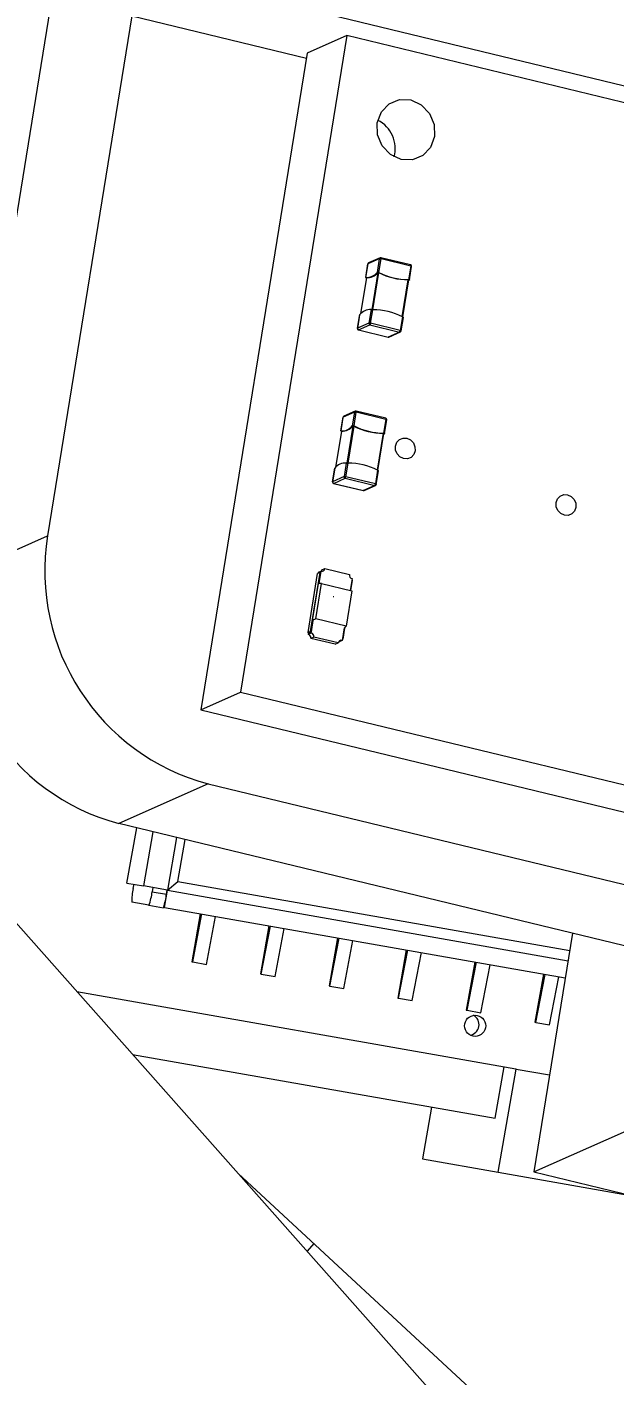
# Model space of a CAD drawing. Header units: millimetres. Extents: x 0 to 1189, y 0 to 841.
# Drawn here: x 625.676 to 627.358, y 567.806 to 571.67 of the extents above; entities that cross this region are included whole.
import ezdxf

# ---------------------------------------------------------------- set-up
doc = ezdxf.new("R2010")
doc.units = ezdxf.units.MM
doc.layers.get('0').update_dxf_attribs({"lineweight": 18})
doc.layers.add('尺寸线层', color=3, linetype='Continuous', lineweight=18)
doc.dimstyles.new('ISO-25', dxfattribs={"dimtxt": 2.5, "dimasz": 2.5, "dimexe": 1.25, "dimexo": 0.625, "dimtad": 1, "dimtxsty": 'Standard', "dimcen": 2.5, "dimdle": 5, "dimadec": 0, "dimazin": 0, "dimtfac": 1, "dimtmove": 0, "dimatfit": 3, "dimfxl": 1, "dimarcsym": 0})

# ---------------------------------------------------------------- blocks, each defined once
blk = doc.blocks.new('*X16')
at = {"layer": '尺寸线层', "linetype": 'Continuous'}
for points in [[(668.6687, 617.1299), (668.6299, 612.9938), (667.2905, 613.2299)], [(655.1602, 540.5189), (656.5383, 544.4188), (655.199, 544.6549)]]:
    blk.add_hatch(color=0, dxfattribs=at).paths.add_polyline_path(points, flags=0)
at = {"layer": '尺寸线层', "color": 0, "linetype": 'Continuous'}
for p, q in [((666.5541, 617.5027), (670.6383, 616.7826)), ((668.6687, 617.1299), (655.1602, 540.5189)), ((625.2283, 545.7966), (657.1298, 540.1716))]:
    blk.add_line(p, q, dxfattribs=at)
at = {"layer": '尺寸线层', "color": 0, "insert": (658.4206, 579.4404), "char_height": 3.5, "width": 28.938547, "attachment_point": 5, "rotation": 80.0001}
blk.add_mtext('388,96', dxfattribs=at)

msp = doc.modelspace()

# ---------------------------------------------------------------- linework, layer by layer
at = {"color": 7, "linetype": 'Continuous', "lineweight": 15}
for p, q in [((625.4797, 570.0975), (625.7599, 571.8291)), ((626.1821, 571.7931), (627.856, 571.388)), ((625.9763, 571.7017), (625.7351, 570.2111)), ((625.9763, 571.7017), (626.4767, 571.5806)), ((626.5924, 571.6448), (626.288, 569.7634)), ((626.5924, 571.6448), (626.4789, 571.5943)), ((627.7845, 571.3562), (626.5924, 571.6448)), ((626.4789, 571.5943), (626.1744, 569.7129)), ((626.6853, 571.0053), (626.6527, 570.9908)), ((626.6874, 571.0081), (626.6547, 570.9936)), ((626.6853, 571.0053), (626.679, 570.9662)), ((626.6841, 570.966), (626.6904, 571.005)), ((626.7748, 570.9878), (626.6899, 571.0083)), ((626.7752, 570.9845), (626.6904, 571.005)), ((626.6524, 570.9906), (626.6461, 570.9518)), ((626.6463, 570.9517), (626.6527, 570.9908)), ((626.6808, 570.9658), (626.6636, 570.8593)), ((626.6816, 570.9666), (626.6819, 570.9662)), ((626.7752, 570.9845), (626.7689, 570.9454)), ((626.7715, 570.9445), (626.7778, 570.9833)), ((626.6481, 570.9513), (626.6312, 570.8472)), ((626.6461, 570.9518), (626.647, 570.9515)), ((626.6463, 570.9517), (626.6461, 570.9518)), ((626.6476, 570.9514), (626.6482, 570.9513)), ((626.7523, 570.8385), (626.7695, 570.9446)), ((626.769, 570.9419), (626.7712, 570.9439)), ((626.7694, 570.945), (626.7701, 570.9451)), ((626.6618, 570.8597), (626.6554, 570.8206)), ((626.6605, 570.8204), (626.6669, 570.8594)), ((626.6633, 570.8593), (626.6624, 570.8596)), ((626.6288, 570.8447), (626.6225, 570.8059)), ((626.6228, 570.8061), (626.6291, 570.8452)), ((626.6554, 570.8206), (626.6228, 570.8061)), ((626.6259, 570.8014), (626.6585, 570.8159)), ((626.6585, 570.8159), (626.7433, 570.7953)), ((626.7453, 570.7998), (626.6605, 570.8204)), ((626.7517, 570.8389), (626.7453, 570.7998)), ((626.7479, 570.7986), (626.7542, 570.8374)), ((626.7541, 570.8374), (626.7533, 570.8376)), ((626.6255, 570.8013), (626.7103, 570.7808)), ((626.6259, 570.8014), (626.7107, 570.7808)), ((626.7433, 570.7953), (626.7107, 570.7808)), ((626.7129, 570.781), (626.7456, 570.7955)), ((626.5812, 570.5507), (626.575, 570.5119)), ((626.5752, 570.5119), (626.5815, 570.551)), ((626.6141, 570.5655), (626.5815, 570.551)), ((626.6162, 570.5683), (626.5836, 570.5538)), ((626.6141, 570.5655), (626.6078, 570.5264)), ((626.6129, 570.5261), (626.6193, 570.5652)), ((626.7036, 570.548), (626.6188, 570.5685)), ((626.7041, 570.5447), (626.6193, 570.5652)), ((626.7041, 570.5447), (626.6977, 570.5056)), ((626.7003, 570.5047), (626.7066, 570.5434)), ((626.5769, 570.5115), (626.5601, 570.4074)), ((626.575, 570.5119), (626.5758, 570.5117)), ((626.5752, 570.5119), (626.575, 570.5119)), ((626.5764, 570.5116), (626.577, 570.5115)), ((626.6097, 570.526), (626.5924, 570.4195)), ((626.6105, 570.5267), (626.6108, 570.5264)), ((626.6812, 570.3987), (626.6983, 570.5048)), ((626.6979, 570.5021), (626.7, 570.5041)), ((626.6982, 570.5052), (626.699, 570.5053)), ((626.5576, 570.4048), (626.5514, 570.366)), ((626.5516, 570.3663), (626.5579, 570.4054)), ((626.5906, 570.4199), (626.5843, 570.3808)), ((626.5894, 570.3805), (626.5957, 570.4196)), ((626.5921, 570.4195), (626.5912, 570.4198)), ((626.6805, 570.3991), (626.6742, 570.36)), ((626.6767, 570.3588), (626.683, 570.3975)), ((626.6829, 570.3976), (626.6821, 570.3978)), ((626.5843, 570.3808), (626.5516, 570.3663)), ((626.5544, 570.3615), (626.6392, 570.341)), ((626.5547, 570.3616), (626.5873, 570.3761)), ((626.5547, 570.3616), (626.6395, 570.341)), ((626.5873, 570.3761), (626.6721, 570.3555)), ((626.6742, 570.36), (626.5894, 570.3805)), ((626.6721, 570.3555), (626.6395, 570.341)), ((626.6417, 570.3412), (626.6744, 570.3557)), ((625.4797, 570.0975), (625.7351, 570.2111)), ((626.5209, 570.1137), (626.5294, 570.1174)), ((626.5294, 570.1174), (626.5995, 570.1005)), ((626.481, 569.9339), (626.5084, 570.1032)), ((626.4881, 569.937), (626.5155, 570.1063)), ((626.5103, 570.0746), (626.4932, 569.9688)), ((626.503, 569.9737), (626.5193, 570.0748)), ((626.5155, 570.1063), (626.5084, 570.1032)), ((626.5101, 570.1063), (626.5097, 570.1038)), ((626.5186, 570.11), (626.5101, 570.1063)), ((626.5193, 570.0748), (626.5103, 570.0746)), ((626.5129, 570.0747), (626.5186, 570.11)), ((626.5155, 570.1063), (626.5173, 570.1061)), ((626.5193, 570.0748), (626.607, 570.0536)), ((626.6071, 570.0886), (626.6017, 570.0549)), ((626.6077, 570.084), (626.6029, 570.0546)), ((626.6065, 570.0844), (626.6077, 570.084)), ((624.8131, 570.0401), (627.7038, 566.7783)), ((626.5527, 570.0369), (626.554, 570.0369)), ((626.554, 570.0369), (626.5547, 570.0373)), ((626.607, 570.0536), (626.5906, 569.9525)), ((626.4951, 569.9683), (626.4899, 569.9364)), ((626.49, 569.9331), (626.4958, 569.9689)), ((626.503, 569.9737), (626.4932, 569.9688)), ((626.4932, 569.9688), (626.4951, 569.9683)), ((626.5906, 569.9525), (626.503, 569.9737)), ((626.4881, 569.937), (626.481, 569.9339)), ((626.4822, 569.9335), (626.4815, 569.9293)), ((626.4815, 569.9293), (626.49, 569.9331)), ((626.4899, 569.9364), (626.4828, 569.9333)), ((626.4977, 569.9212), (626.4892, 569.9174)), ((626.5677, 569.9042), (626.4977, 569.9212)), ((626.5843, 569.9475), (626.5785, 569.9116)), ((626.5854, 569.9465), (626.5803, 569.9147)), ((626.5842, 569.9468), (626.5854, 569.9465)), ((626.5854, 569.9465), (626.5906, 569.9525)), ((626.5592, 569.9005), (626.4892, 569.9174)), ((626.5592, 569.9005), (626.5677, 569.9042)), ((626.57, 569.9078), (626.5692, 569.908)), ((626.5785, 569.9116), (626.57, 569.9078)), ((626.5803, 569.9147), (626.5789, 569.9141)), ((626.1744, 569.7129), (626.288, 569.7634)), ((626.288, 569.7634), (628.445, 569.2413)), ((626.1744, 569.7129), (628.3314, 569.1909)), ((626.1949, 569.5), (625.9394, 569.3865)), ((626.1949, 569.5), (628.223, 569.0092)), ((627.9675, 568.8956), (625.9394, 569.3865)), ((625.9624, 569.216), (625.9903, 569.3742)), ((626.0367, 569.363), (626.0093, 569.2078)), ((626.1047, 569.3465), (626.0781, 569.1956)), ((626.1079, 569.2209), (626.129, 569.3406)), ((625.9624, 569.216), (626.0093, 569.2078)), ((625.9805, 569.2007), (625.9826, 569.2125)), ((626.0781, 569.1956), (626.0093, 569.2078)), ((626.0367, 569.2029), (626.0346, 569.1911)), ((626.0346, 569.1911), (626.0759, 569.1838)), ((626.0695, 569.1464), (626.0781, 569.1956)), ((626.0759, 569.1838), (626.078, 569.1957)), ((626.0781, 569.1956), (626.1079, 569.2209)), ((626.0781, 569.1956), (627.2259, 568.9932)), ((626.1079, 569.2209), (627.2307, 569.0229)), ((626.0253, 569.1522), (625.976, 569.1609)), ((626.0253, 569.1522), (626.0666, 569.1449)), ((626.0677, 569.1467), (626.0695, 569.1464)), ((626.0695, 569.1464), (627.2179, 568.9439)), ((626.1725, 569.1282), (626.1482, 568.9904)), ((626.1507, 568.9899), (626.177, 569.1274)), ((626.1901, 568.983), (626.2163, 569.1205)), ((626.3691, 569.0936), (626.3447, 568.9557)), ((626.3473, 568.9552), (626.3736, 569.0928)), ((626.3866, 568.9483), (626.4129, 569.0858)), ((627.2387, 569.072), (627.128, 568.3882)), ((626.5657, 569.0589), (626.5413, 568.921)), ((626.5439, 568.9206), (626.5701, 569.0581)), ((626.5832, 568.9136), (626.6095, 569.0512)), ((626.7622, 569.0242), (626.7379, 568.8864)), ((626.7405, 568.8859), (626.7667, 569.0234)), ((626.7798, 568.879), (626.8061, 569.0165)), ((626.1482, 568.9904), (626.1507, 568.9899)), ((626.1507, 568.9899), (626.1901, 568.983)), ((626.3447, 568.9557), (626.3473, 568.9552)), ((626.3473, 568.9552), (626.3866, 568.9483)), ((626.9588, 568.9896), (626.9345, 568.8517)), ((626.9371, 568.8512), (626.9633, 568.9888)), ((626.9764, 568.8443), (627.0027, 568.9819)), ((627.128, 568.3882), (628.4054, 568.9559)), ((627.1554, 568.9549), (627.1311, 568.817)), ((627.1337, 568.8166), (627.1599, 568.9541)), ((626.5413, 568.921), (626.5439, 568.9206)), ((626.5439, 568.9206), (626.5832, 568.9136)), ((627.173, 568.8097), (627.1993, 568.9472)), ((625.8192, 568.9048), (627.0765, 568.6831)), ((626.7379, 568.8864), (626.7405, 568.8859)), ((626.7405, 568.8859), (626.7798, 568.879)), ((626.9345, 568.8517), (626.9371, 568.8512)), ((626.9371, 568.8512), (626.9764, 568.8443)), ((627.1311, 568.817), (627.1337, 568.8166)), ((627.1337, 568.8166), (627.173, 568.8097)), ((625.9787, 568.7248), (627.0168, 568.5417)), ((627.0168, 568.5417), (627.0428, 568.689)), ((627.0256, 568.3874), (627.0777, 568.6829)), ((627.0765, 568.6831), (627.0777, 568.6829)), ((627.0777, 568.6829), (627.173, 568.6661)), ((626.8351, 568.5738), (626.809, 568.4256)), ((626.809, 568.4256), (627.0256, 568.3874)), ((627.5656, 567.1928), (626.2814, 568.3832)), ((627.0256, 568.3874), (627.4153, 568.3187)), ((627.128, 568.3882), (628.4187, 568.0759)), ((626.4975, 568.183), (626.4787, 568.1607))]:
    msp.add_line(p, q, dxfattribs=at)
at = {"color": 8, "linetype": 'Continuous', "lineweight": 15}
for p, q in [((626.6834, 570.9656), (626.6662, 570.8594)), ((626.6482, 570.9513), (626.6314, 570.8474)), ((626.7511, 570.8392), (626.7682, 570.9451)), ((626.577, 570.5115), (626.5602, 570.4075)), ((626.6122, 570.5258), (626.595, 570.4196)), ((626.6799, 570.3994), (626.697, 570.5053))]:
    msp.add_line(p, q, dxfattribs=at)
at = {"color": 7, "linetype": 'Continuous', "lineweight": 15}
for points in [[(626.7476, 571.2898), (626.7173, 571.3039), (626.6937, 571.3289), (626.6805, 571.3609), (626.6795, 571.3952), (626.6911, 571.4264), (626.7133, 571.4498), (626.7429, 571.4619), (626.7753, 571.4609), (626.8056, 571.4468), (626.8292, 571.4218), (626.8425, 571.3897), (626.8434, 571.3555), (626.8319, 571.3243), (626.8097, 571.3009), (626.7801, 571.2887), (626.7476, 571.2898)], [(626.6899, 571.0083), (626.6899, 571.0083), (626.6896, 571.0083)], [(626.7695, 570.9446), (626.7695, 570.9446), (626.7694, 570.945), (626.7694, 570.945)], [(626.6255, 570.8013), (626.6256, 570.8013), (626.6259, 570.8014)], [(626.6188, 570.5685), (626.6187, 570.5685), (626.6185, 570.5685)], [(626.6983, 570.5048), (626.6983, 570.5048), (626.6982, 570.5051), (626.6982, 570.5052)], [(626.7549, 570.4324), (626.7445, 570.4372), (626.7364, 570.4458), (626.7319, 570.4568), (626.7315, 570.4685), (626.7355, 570.4792), (626.7431, 570.4873), (626.7533, 570.4914), (626.7644, 570.4911), (626.7748, 570.4862), (626.7829, 570.4777), (626.7874, 570.4667), (626.7877, 570.4549), (626.7838, 570.4442), (626.7762, 570.4362), (626.766, 570.432), (626.7549, 570.4324)], [(626.5544, 570.3615), (626.5544, 570.3615), (626.5547, 570.3616)], [(627.2153, 570.2702), (627.2049, 570.275), (627.1968, 570.2836), (627.1923, 570.2946), (627.192, 570.3063), (627.1959, 570.317), (627.2035, 570.3251), (627.2137, 570.3292), (627.2248, 570.3288), (627.2352, 570.324), (627.2433, 570.3154), (627.2478, 570.3045), (627.2481, 570.2927), (627.2442, 570.282), (627.2366, 570.274), (627.2264, 570.2698), (627.2153, 570.2702)]]:
    msp.add_lwpolyline(points, dxfattribs=at)
at = {"color": 8, "linetype": 'Continuous', "lineweight": 15}
for points in [[(626.6904, 571.005), (626.6905, 571.0058), (626.6906, 571.0065), (626.6905, 571.0071), (626.6904, 571.0076), (626.6903, 571.008), (626.6901, 571.0082), (626.6899, 571.0083)], [(626.6527, 570.9908), (626.6525, 570.9907), (626.6524, 570.9906)], [(626.7748, 570.9878), (626.7749, 570.9877), (626.7751, 570.9874), (626.7753, 570.9871), (626.7753, 570.9866), (626.7754, 570.9859), (626.7753, 570.9853), (626.7752, 570.9845)], [(626.6225, 570.8059), (626.6226, 570.806), (626.6228, 570.8061)], [(626.7107, 570.7808), (626.7104, 570.7808), (626.7103, 570.7808)], [(626.7453, 570.7998), (626.746, 570.7996), (626.7467, 570.7994), (626.7472, 570.7992), (626.7475, 570.799), (626.7478, 570.7988), (626.7479, 570.7986), (626.7479, 570.7986)], [(626.5815, 570.551), (626.5813, 570.5509), (626.5812, 570.5507)], [(626.6193, 570.5652), (626.6194, 570.566), (626.6194, 570.5667), (626.6194, 570.5673), (626.6193, 570.5678), (626.6191, 570.5682), (626.619, 570.5684), (626.6188, 570.5685)], [(626.7036, 570.548), (626.7038, 570.5479), (626.704, 570.5476), (626.7041, 570.5472), (626.7042, 570.5467), (626.7042, 570.5461), (626.7042, 570.5455), (626.7041, 570.5447)], [(626.5514, 570.366), (626.5514, 570.3662), (626.5516, 570.3663)], [(626.6742, 570.36), (626.6749, 570.3598), (626.6755, 570.3596), (626.676, 570.3594), (626.6764, 570.3592), (626.6766, 570.359), (626.6767, 570.3588), (626.6767, 570.3588)], [(626.6395, 570.341), (626.6392, 570.341), (626.6392, 570.341)]]:
    msp.add_lwpolyline(points, dxfattribs=at)
at = {"color": 7, "linetype": 'Continuous', "lineweight": 15}
msp.add_circle((626.9598, 568.8068), 0.0304, dxfattribs=at)
for centre, radius, start, end in [((626.6371, 571.32), 0.094, 345.91, 62.0108), ((626.6873, 570.995), 0.0105, 73.0211, 101.1007), ((626.6888, 571.0047), 0.00363, 76.7624, 112.941), ((626.6489, 570.9899), 0.0382, 266.1081, 321.813), ((626.6508, 570.9894), 0.0382, 266.065, 321.8289), ((626.6562, 570.99), 0.0038, 124.2748, 171.043), ((626.7681, 571.1303), 0.1851, 242.7625, 270.025), ((626.7688, 571.1306), 0.1851, 242.7625, 270.025), ((626.7739, 570.9838), 0.00395, 351.6328, 81.5196), ((626.6591, 570.8216), 0.0382, 86.0719, 141.857), ((626.6669, 570.6743), 0.1851, 62.7625, 90.025), ((626.6574, 570.81), 0.0108, 73.3958, 100.726), ((626.6596, 570.8199), 0.00421, 170.7354, 254.9676), ((626.6537, 570.8208), 0.00689, 314.5268, 356.4361), ((626.6264, 570.8053), 0.00395, 171.4549, 261.5519), ((626.627, 570.8054), 0.00423, 170.9812, 254.8233), ((626.7115, 570.784), 0.00329, 255.1073, 295.1994), ((626.7385, 570.8002), 0.00688, 314.5806, 356.5086), ((626.744, 570.7992), 0.00395, 260.1122, 350.0523), ((626.7441, 570.799), 0.00371, 257.1725, 292.5309), ((626.585, 570.5501), 0.00383, 124.4318, 170.8861), ((626.6161, 570.5546), 0.0111, 73.6892, 100.4326), ((626.6176, 570.5653), 0.00329, 75.1073, 115.1994), ((626.7027, 570.544), 0.00395, 351.4549, 81.5519), ((626.5778, 570.5501), 0.0382, 266.1121, 321.809), ((626.5796, 570.5496), 0.0382, 266.1081, 321.813), ((626.697, 570.6905), 0.1852, 242.7669, 270.0225), ((626.6978, 570.6913), 0.1857, 242.8034, 269.9859), ((626.588, 570.3818), 0.0382, 86.1121, 141.809), ((626.5957, 570.234), 0.1856, 62.8002, 89.9873), ((626.5553, 570.3655), 0.00395, 171.5886, 261.5638), ((626.5558, 570.3656), 0.0042, 170.7224, 255.1121), ((626.5884, 570.3801), 0.0042, 170.7224, 255.1121), ((626.5863, 570.3705), 0.0105, 72.9746, 101.1403), ((626.5825, 570.381), 0.00685, 314.4685, 356.5055), ((626.6673, 570.3605), 0.0069, 314.5504, 356.2972), ((626.6728, 570.3594), 0.00394, 259.885, 350.2093), ((626.673, 570.3586), 0.00321, 254.2869, 295.4165), ((626.6403, 570.3445), 0.00352, 256.2452, 293.4838), ((626.3585, 570.11), 0.6315, 170.7912, 254.9794), ((626.5207, 570.1186), 0.00879, 256.4242, 352.4637), ((626.5115, 570.1151), 0.0095, 326.5285, 351.093), ((626.1031, 569.9965), 0.6316, 170.7906, 254.9791), ((626.6099, 570.0988), 0.0105, 170.7634, 254.9921), ((626.4784, 569.9233), 0.0109, 66.4064, 76.4977), ((626.4788, 569.9191), 0.0105, 350.8311, 74.965), ((626.4859, 569.9273), 0.00993, 65.9704, 77.047), ((626.4873, 569.9229), 0.0105, 350.8311, 74.965), ((626.5764, 569.9031), 0.00879, 76.4312, 172.4566), ((626.5779, 569.9049), 0.0101, 76.5202, 83.5595), ((626.1417, 569.1621), 0.1657, 166.5553, 180.4462), ((625.8697, 569.2101), 0.1661, 339.575, 353.4356), ((626.0649, 569.1471), 0.0028, 306.5103, 351.5075), ((625.783, 569.2294), 0.2964, 343.7961, 351.1541), ((626.9405, 568.8102), 0.0305, 278.8115, 61.1863)]:
    msp.add_arc(centre, radius, start, end, dxfattribs=at)
at = {"color": 8, "linetype": 'Continuous', "lineweight": 15}
for centre, radius, start, end in [((626.6889, 571.0048), 0.00361, 114.7343, 171.8427), ((626.6562, 570.9903), 0.00357, 114.3915, 172.1855), ((626.7751, 570.9811), 0.00341, 38.9637, 88.0141), ((626.5851, 570.5505), 0.00361, 114.7183, 171.6213), ((626.6177, 570.565), 0.0036, 114.605, 171.7347), ((626.7039, 570.5412), 0.00351, 39.4234, 87.0148)]:
    msp.add_arc(centre, radius, start, end, dxfattribs=at)
at = {"color": 7, "linetype": 'Continuous', "lineweight": 15}
for points, knots in [([(626.6811, 570.9671), (626.6807, 570.967), (626.6799, 570.9668), (626.6793, 570.9665), (626.679, 570.9663), (626.679, 570.9662)], [0, 0, 0, 0, 0.001034722, 0.002069566, 0.002351673, 0.002351673, 0.002351673, 0.002351673]), ([(626.6819, 570.9662), (626.6817, 570.9662), (626.6813, 570.9661), (626.681, 570.9659), (626.6809, 570.9658), (626.6808, 570.9658)], [0, 0, 0, 0, 0.000520343, 0.001039912, 0.001197909, 0.001197909, 0.001197909, 0.001197909]), ([(626.6841, 570.966), (626.6837, 570.9662), (626.6828, 570.9665), (626.6818, 570.9669), (626.6813, 570.967), (626.6812, 570.9671)], [0, 0, 0, 0, 0.001377938, 0.002763312, 0.003092529, 0.003092529, 0.003092529, 0.003092529]), ([(626.6834, 570.9656), (626.6832, 570.9657), (626.6828, 570.9659), (626.6822, 570.9661), (626.682, 570.9662), (626.6819, 570.9662)], [0, 0, 0, 0, 0.000690627, 0.00137582, 0.001562502, 0.001562502, 0.001562502, 0.001562502]), ([(626.6465, 570.9517), (626.6468, 570.9514), (626.6471, 570.9511), (626.6477, 570.9507), (626.648, 570.9506)], [0, 0, 0, 0, 0.001067788, 0.001793793, 0.001793793, 0.001793793, 0.001793793]), ([(626.6481, 570.9513), (626.6481, 570.9513), (626.6481, 570.9513), (626.6482, 570.9513), (626.6482, 570.9513)], [0, 0, 0, 0, 0.00006260419, 0.00009087615, 0.00009087615, 0.00009087615, 0.00009087615]), ([(626.7682, 570.9451), (626.7684, 570.9451), (626.7688, 570.9451), (626.7692, 570.9451), (626.7693, 570.945), (626.7694, 570.945)], [0, 0, 0, 0, 0.000509988, 0.001017429, 0.001154221, 0.001154221, 0.001154221, 0.001154221]), ([(626.7712, 570.9453), (626.771, 570.9453), (626.7705, 570.9454), (626.7696, 570.9454), (626.769, 570.9454), (626.7689, 570.9454)], [0, 0, 0, 0, 0.001007865, 0.002016459, 0.002289787, 0.002289787, 0.002289787, 0.002289787]), ([(626.7712, 570.9453), (626.7713, 570.9451), (626.7716, 570.9446), (626.7714, 570.9442), (626.7712, 570.944), (626.7712, 570.9439)], [0, 0, 0, 0, 0.000664672, 0.001330326, 0.001509693, 0.001509693, 0.001509693, 0.001509693]), ([(626.6618, 570.8597), (626.6619, 570.8597), (626.6623, 570.8596), (626.6631, 570.8594), (626.6636, 570.8593), (626.6637, 570.8592)], [0, 0, 0, 0, 0.000893562, 0.001786028, 0.001998017, 0.001998017, 0.001998017, 0.001998017]), ([(626.6638, 570.8592), (626.6642, 570.8593), (626.6651, 570.8594), (626.6662, 570.8594), (626.6667, 570.8594), (626.6669, 570.8594)], [0, 0, 0, 0, 0.001365368, 0.002732509, 0.003103154, 0.003103154, 0.003103154, 0.003103154]), ([(626.6289, 570.8446), (626.6289, 570.8448), (626.6289, 570.845), (626.6291, 570.8452), (626.6291, 570.8452)], [0, 0, 0, 0, 0.0004591645, 0.0006353889, 0.0006353889, 0.0006353889, 0.0006353889]), ([(626.7517, 570.8389), (626.7521, 570.8387), (626.7529, 570.8383), (626.7535, 570.8378), (626.7537, 570.8375), (626.7537, 570.8375)], [0, 0, 0, 0, 0.001133832, 0.002275202, 0.002545629, 0.002545629, 0.002545629, 0.002545629]), ([(626.7538, 570.8374), (626.754, 570.8374), (626.7542, 570.8373), (626.7541, 570.8374), (626.7541, 570.8374)], [0, 0, 0, 0, 0.0003013232, 0.0003912424, 0.0003912424, 0.0003912424, 0.0003912424]), ([(626.5754, 570.5118), (626.5756, 570.5116), (626.5759, 570.5113), (626.5765, 570.5109), (626.5768, 570.5108)], [0, 0, 0, 0, 0.001063441, 0.001797017, 0.001797017, 0.001797017, 0.001797017]), ([(626.5769, 570.5115), (626.5769, 570.5115), (626.5769, 570.5115), (626.577, 570.5115), (626.577, 570.5115)], [0, 0, 0, 0, 0.00005731699, 0.00008300536, 0.00008300536, 0.00008300536, 0.00008300536]), ([(626.61, 570.5273), (626.6096, 570.5272), (626.6088, 570.527), (626.6081, 570.5267), (626.6079, 570.5265), (626.6078, 570.5264)], [0, 0, 0, 0, 0.001032344, 0.002067592, 0.00234752, 0.00234752, 0.00234752, 0.00234752]), ([(626.6108, 570.5264), (626.6106, 570.5263), (626.6101, 570.5263), (626.6098, 570.5261), (626.6097, 570.526), (626.6097, 570.526)], [0, 0, 0, 0, 0.000518107, 0.001035442, 0.001189485, 0.001189485, 0.001189485, 0.001189485]), ([(626.6129, 570.5261), (626.6125, 570.5264), (626.6117, 570.5268), (626.6107, 570.5271), (626.6101, 570.5272), (626.61, 570.5273)], [0, 0, 0, 0, 0.001382444, 0.002758794, 0.003090684, 0.003090684, 0.003090684, 0.003090684]), ([(626.6122, 570.5258), (626.612, 570.5259), (626.6116, 570.5261), (626.6111, 570.5263), (626.6108, 570.5264), (626.6108, 570.5264)], [0, 0, 0, 0, 0.000685441, 0.001370445, 0.001557074, 0.001557074, 0.001557074, 0.001557074]), ([(626.697, 570.5053), (626.6972, 570.5053), (626.6977, 570.5053), (626.698, 570.5053), (626.6982, 570.5052), (626.6982, 570.5052)], [0, 0, 0, 0, 0.000507557, 0.001015517, 0.001150857, 0.001150857, 0.001150857, 0.001150857]), ([(626.7, 570.5055), (626.6998, 570.5055), (626.6993, 570.5056), (626.6984, 570.5056), (626.6979, 570.5056), (626.6977, 570.5056)], [0, 0, 0, 0, 0.001008845, 0.002017532, 0.002290955, 0.002290955, 0.002290955, 0.002290955]), ([(626.7001, 570.5055), (626.7002, 570.5052), (626.7004, 570.5048), (626.7003, 570.5044), (626.7001, 570.5042), (626.7, 570.5041)], [0, 0, 0, 0, 0.000661701, 0.001323222, 0.001503084, 0.001503084, 0.001503084, 0.001503084]), ([(626.5577, 570.4048), (626.5577, 570.405), (626.5577, 570.4052), (626.5579, 570.4053), (626.5579, 570.4054)], [0, 0, 0, 0, 0.0004528368, 0.0006298061, 0.0006298061, 0.0006298061, 0.0006298061]), ([(626.5906, 570.4199), (626.5908, 570.4199), (626.5912, 570.4198), (626.5919, 570.4196), (626.5924, 570.4195), (626.5925, 570.4194)], [0, 0, 0, 0, 0.000893442, 0.00178567, 0.002000788, 0.002000788, 0.002000788, 0.002000788]), ([(626.5926, 570.4194), (626.593, 570.4195), (626.5939, 570.4196), (626.595, 570.4196), (626.5956, 570.4196), (626.5957, 570.4196)], [0, 0, 0, 0, 0.001364537, 0.002731999, 0.003101981, 0.003101981, 0.003101981, 0.003101981]), ([(626.6805, 570.3991), (626.6809, 570.3989), (626.6817, 570.3985), (626.6823, 570.3979), (626.6825, 570.3977), (626.6826, 570.3977)], [0, 0, 0, 0, 0.001139277, 0.0022791, 0.002547531, 0.002547531, 0.002547531, 0.002547531]), ([(626.6826, 570.3976), (626.6828, 570.3976), (626.683, 570.3975), (626.683, 570.3976), (626.6829, 570.3976)], [0, 0, 0, 0, 0.0003070094, 0.0003994043, 0.0003994043, 0.0003994043, 0.0003994043])]:
    msp.add_open_spline(points, degree=3, knots=knots, dxfattribs=at)

# ---------------------------------------------------------------- dimensions: what is measured, and where the dimension line sits
at = {"layer": '尺寸线层'}
dim = msp.add_linear_dim(base=(655.1602, 540.5189), p1=(666.5541, 617.5027), p2=(625.2283, 545.7966), angle=80.0001, dimstyle='ISO-25', override={"dimtxt": 3.5, "dimasz": 4.08, "dimexe": 2, "dimexo": 0, "dimgap": 1.524, "dimlfac": 5, "dimzin": 0, "dimsah": 1, "dimdle": 8.16, "dimadec": 2, "dimtfill": 1, "dimtolj": 1, "dimtzin": 8}, dxfattribs=at)
dim.commit()
dim.dimension.update_dxf_attribs({"geometry": '*X16', "text_midpoint": (658.4206, 579.4404)})

doc.saveas('drawing.dxf')
